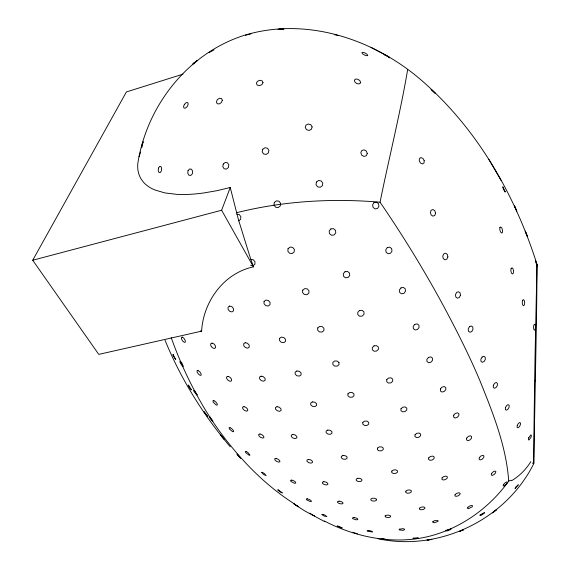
<?xml version="1.0" encoding="UTF-8"?>
<svg xmlns="http://www.w3.org/2000/svg" width="570" height="570" viewBox="0 0 570 570"><rect width="100%" height="100%" fill="white"/><g stroke="black" fill="none" stroke-linecap="round" stroke-linejoin="round"><path stroke-width="0.85" d="M183.048 74.136L126.405 91.934L32.711 260.241L98.76 354.383L201.609 331.156C203.262 301.651 223.796 273.13 253.458 266.853A305.264 99.323 75.2 0 1 249.902 256.543L238.338 219.336L230.244 187.494L216.757 190.722L203.91 192.945A143.697 59.116 -26.8 0 1 176.679 194.349L164.773 192.902L154.648 189.881A128.357 53.081 -27.1 0 1 143.455 182.172L141.189 179.108A132.112 54.627 -27 0 1 137.833 163.241C146.946 105.35 188.271 52.811 244.915 35.126C308.698 16.024 378.366 40.698 426.182 84.481C479.327 132.304 515.551 196.607 536.983 264.309L535.002 358.815A126.932 0.613 -89 0 0 534.81 371.163L534.268 407.557A167.63 0.784 -89 0 0 534.019 426.189L533.748 463.695C505.839 519.705 439.192 551.888 377.967 538.714M533.776 463.645L536.477 319.677A192.724 1.019 -89 0 0 536.698 302.969L536.969 278.588A131.841 0.677 -89 0 0 537.011 272.603L536.983 264.309M324.237 520.973C356.471 537.631 394.746 545.262 430.35 536C461.885 527.706 489.787 507.507 508.711 481.087C506.253 446.061 492.886 412.901 479.904 380.66A422.228 112.639 52.4 0 0 467.699 353.471C442.527 300.853 413.029 250.308 380.048 202.208C388.776 159.115 400.617 111.542 407.614 69.775M139.059 156.643L140.605 152.026M357.483 533.812L352.787 532.323M253.458 266.853L221.63 210.237L230.244 187.494M533.705 461.914L532.601 463.417M238.752 220.839L240.633 219.308L240.861 216.721L239.315 214.605L236.899 214.192M208.941 52.682L213.95 49.889M460.646 530.991C455.373 533.321 467.428 528.112 462.135 530.449M511.005 480.161L508.711 481.087M245.449 35.255L250.978 33.851M32.711 260.241L221.63 210.237M236.507 212.731C283.269 201.003 332.082 198.139 380.048 202.208M384.301 54.969L384.722 54.991M389.111 57.755L389.545 57.784L388.441 56.986M334.476 34.677L338.409 35.54M250.864 259.393L253.329 259.799L254.989 261.822L254.883 264.288L253.059 265.734L250.601 265.328M313.842 515.615L314.612 515.893L314.027 515.365M324.772 521.671L304.843 510.984L294.947 504.664M371.07 47.403L389.096 57M313.279 515.316L311.106 514.019M386.446 55.824L387.778 56.594M294.113 503.716C264.473 484.728 239.642 458.943 219.044 430.557A463.282 334.148 -71 0 1 203.298 406.46C190.409 384.643 179.757 361.53 171.207 337.682M310.002 513.157L310.579 513.677M230.266 446.816C203.262 414.946 180.889 379.057 165.086 340.347M488.839 159.372L501.237 180.726M535.23 380.154L535.536 380.981M536.626 264.416L537.289 266.012L535.522 260.754L535.793 261.851M536 262.514L536.42 263.839M201.709 331.028A165.977 81.845 -27.4 0 1 200.469 330.899M530.834 461.636A163.106 95.048 52.6 0 1 511.454 480.795M279.542 338.395L279.542 340.539L281.281 342.299L283.739 342.656L285.492 341.394L285.499 339.25L283.76 337.476L281.295 337.127L279.542 338.395M338.965 362.584L338.958 364.7L337.169 366.147L334.64 366.082L332.859 364.551L332.859 362.435L334.647 360.981L337.176 361.045L338.965 362.584M376.364 499.206L376.364 500.346L374.761 501.073L372.495 500.966L370.892 500.082L370.892 498.935L372.495 498.201L374.761 498.315L376.364 499.206M347.928 393.834L347.914 395.787L349.659 397.19L352.146 397.226L353.913 395.879L353.934 393.927L352.189 392.516L349.702 392.481L347.928 393.834M386.752 379.677L386.738 381.757L388.462 383.069L390.92 382.855L392.68 381.23L392.702 379.15L390.977 377.832L388.512 378.045L386.752 379.677M385.227 515.8L385.213 516.741L386.774 517.439L388.982 517.489L390.564 516.862L390.585 515.914L389.032 515.216L386.809 515.166L385.227 515.8M264.074 301.445L264.038 303.746L265.748 305.641L268.221 306.026L270.002 304.672L270.052 302.364L268.328 300.461L265.855 300.077L264.074 301.445M362.826 422.377L362.791 424.166L364.494 425.427L366.93 425.434L368.676 424.173L368.719 422.384L367.016 421.116L364.572 421.109L362.826 422.377M493.328 385.313L493.285 387.379L494.454 388.263L496.142 387.45L497.361 385.427L497.403 383.361L496.242 382.47L494.553 383.275L493.328 385.313M440.432 388.897L440.389 390.956L441.942 392.046L444.173 391.526L445.79 389.716L445.833 387.657L444.286 386.567L442.049 387.08L440.432 388.897M499.854 227.63L499.797 229.71L500.546 231.947L501.664 233.03L502.491 232.325L502.548 230.252L501.8 228.021L500.688 226.931L499.854 227.63M401.016 408.733L400.952 410.657L402.605 411.832L405.006 411.583L406.752 410.051L406.823 408.134L405.17 406.944L402.762 407.194L401.016 408.733M405.819 491.19L405.783 492.473L407.358 493.228L409.623 493.022L411.262 491.967L411.312 490.684L409.737 489.929L407.464 490.136L405.819 491.19M317.746 327.935L317.675 330.208L319.428 331.918L321.986 332.075L323.86 330.586L323.938 328.313L322.185 326.596L319.62 326.439L317.746 327.935M377.468 448.113L377.418 449.737L379.064 450.856L381.451 450.813L383.175 449.637L383.24 448.013L381.594 446.887L379.2 446.93L377.468 448.113M424.173 160.548L424.059 162.856L422.584 163.925L420.603 163.134L419.278 160.94L419.392 158.631L420.874 157.562L422.855 158.36L424.173 160.548M419.52 508.184L419.47 509.267L420.988 509.815L423.189 509.516L424.785 508.533L424.842 507.45L423.325 506.894L421.116 507.2L419.52 508.184M302.713 290.201L302.592 292.617L304.337 294.476L306.924 294.69L308.847 293.137L308.969 290.714L307.223 288.855L304.629 288.641L302.713 290.201M399.299 529.209L399.264 529.915L402.926 530.349L404.479 529.829L404.522 529.131L403.026 528.654L399.299 529.209M391.825 471.062L391.74 472.523L393.328 473.485L395.658 473.385L397.368 472.288L397.461 470.827L395.872 469.858L393.535 469.958L391.825 471.062M415.024 434.782L414.917 436.542L416.492 437.575L418.829 437.276L420.553 435.822L420.667 434.062L419.1 433.029L416.755 433.321L415.024 434.782M453.72 415.145L453.599 417.055L455.031 418.002L457.176 417.44L458.779 415.694L458.907 413.791L457.482 412.837L455.33 413.4L453.72 415.145M505.462 407.486L505.319 409.445L506.31 410.215L507.856 409.353L509.053 407.372L509.202 405.42L508.212 404.643L506.666 405.498L505.462 407.486M288.049 248.698L287.857 251.249L289.56 253.251L292.168 253.536L294.156 251.933L294.355 249.375L292.652 247.373L290.037 247.088L288.049 248.698M432.915 521.586L432.851 522.441L434.297 522.74L437.974 521.422L438.045 520.567L434.468 520.688L432.915 521.586M428.733 457.845L428.576 459.449L430.058 460.325L432.317 459.969L434.026 458.579L434.197 456.983L432.716 456.1L430.45 456.456L428.733 457.845M158.517 168.079L158.239 170.587L158.959 172.453L160.255 172.575L161.367 170.879L161.645 168.357L160.918 166.497L159.621 166.383L158.517 168.079M466.702 438.088L466.502 439.855L467.806 440.66L469.844 440.033L471.433 438.351L471.639 436.584L470.336 435.779L468.291 436.399L466.702 438.088M381.9 538.899L386.887 539.526L381.9 538.899M511.105 268.548L510.834 270.679L511.376 272.923L512.409 273.963L513.321 273.194L513.584 271.071L513.05 268.833L512.024 267.786L511.105 268.548M274.327 202.443L273.992 205.079L275.595 207.209L278.196 207.587L280.276 205.984L280.611 203.347L279.008 201.217L276.4 200.847L274.327 202.443M188.071 170.558L187.73 173.13L188.827 175.168L190.729 175.475L192.318 173.864L192.66 171.285L191.556 169.247L189.653 168.948L188.071 170.558M517.268 425.363L517.019 427.215L517.809 427.87L519.163 426.959L520.303 425.013L520.553 423.161L519.769 422.491L518.408 423.403L517.268 425.363M480.104 514.974L480.018 515.572L481.237 515.266L484.4 513.093L484.493 512.494L480.104 514.974M442.113 477.859L441.893 479.299L443.275 480.011L445.441 479.577L447.136 478.259L447.365 476.819L445.982 476.1L443.809 476.534L442.113 477.859M316.435 182.029L316.022 184.659L317.576 186.825L320.197 187.266L322.349 185.727L322.762 183.098L321.209 180.932L318.587 180.49L316.435 182.029M522.555 300.418L522.206 302.549L522.59 304.751L523.474 305.734L524.35 304.929L524.692 302.812L524.315 300.611L523.431 299.62L522.555 300.418M535.551 327.258L535.209 329.353L534.468 330.18L533.762 329.253L533.513 327.109L533.855 325.007L534.596 324.188L535.301 325.121L535.551 327.258M223.248 164.032L222.792 166.632L224.103 168.741L226.425 169.119L228.385 167.552L228.848 164.944L227.53 162.835L225.214 162.457L223.248 164.032M479.341 457.66L479.057 459.285L480.211 459.94L482.127 459.242L483.681 457.603L483.973 455.979L482.826 455.323L480.902 456.014L479.341 457.66M446.082 530.321L445.982 530.862L447.343 530.834L450.863 529.459L450.97 528.917L446.082 530.321M413.186 538.158L413.107 538.55L414.54 538.728L418.166 538.194L418.252 537.802L413.186 538.158M528.746 437.767L528.383 439.534L528.91 440.097L531.033 437.204L531.397 435.437L530.877 434.867L528.746 437.767M142.044 145.101L141.609 147.773L143.163 141.752L142.044 145.101M262.763 149.226L262.186 151.791L263.575 153.943L266.119 154.427L268.32 152.952L268.897 150.387L267.508 148.228L264.964 147.751L262.763 149.226M455.159 494.553L454.86 495.829L456.114 496.356L458.173 495.836L459.848 494.568L460.154 493.299L458.907 492.772L456.834 493.292L455.159 494.553M505.212 191.662L505.098 192.126L503.31 188.976L502.804 186.761L505.212 191.662M491.646 473.442L491.255 474.931L492.216 475.416L493.976 474.632L495.494 473.029L495.886 471.54L494.924 471.048L493.171 471.832L491.646 473.442M312.118 126.903L311.419 129.269L309.118 130.437L306.567 129.711L305.256 127.523L305.962 125.151L308.256 123.989L310.807 124.716L312.118 126.903M435.587 213.201L434.796 215.439L432.929 216.151L431.091 214.918L430.357 212.468L431.155 210.23L433.022 209.525L434.853 210.758L435.587 213.201M184.338 104.424L183.526 106.675L184.082 108.15L185.692 107.987L187.416 106.269L188.228 104.018L187.665 102.543L186.048 102.714L184.338 104.424M467.913 507.307L467.5 508.383L468.569 508.689L472.152 506.837L472.566 505.754L471.504 505.447L469.566 506.089L467.913 507.307M222.343 100.199L221.466 102.465L219.357 103.925L217.256 103.726L216.393 101.994L217.277 99.736L219.379 98.275L221.481 98.468L222.343 100.199M503.652 484.4L503.111 485.74L503.816 486.046L506.823 483.574L507.364 482.227L506.666 481.914L505.127 482.811L503.652 484.4M447.892 256.885L446.894 259.108L444.971 259.82L443.253 258.595L442.74 256.151L443.745 253.921L445.669 253.215L447.379 254.441L447.892 256.885M367.28 153.601L366.268 155.788L363.959 156.429L361.701 155.147L360.817 152.689L361.829 150.494L364.144 149.86L366.396 151.143L367.28 153.601M460.446 295.274L459.334 297.462L457.418 298.181L455.815 297.006L455.473 294.619L456.591 292.424L458.515 291.712L460.111 292.894L460.446 295.274M262.998 82.579L261.972 84.581L259.592 85.635L257.262 85.115L256.35 83.341L257.376 81.346L259.749 80.299L262.079 80.805L262.998 82.579M469.424 326.717L468.234 328.862L468.44 331.156L469.915 332.253L471.789 331.519L472.972 329.382L472.772 327.087L471.305 325.99L469.424 326.717M482.106 357.034L480.888 359.121L480.959 361.309L482.291 362.306L484.087 361.537L485.305 359.456L485.234 357.276L483.909 356.271L482.106 357.034M373.927 202.678L372.588 204.879L373.115 207.466L375.203 208.919L377.625 208.392L378.964 206.197L378.437 203.618L376.35 202.158L373.927 202.678M515.594 487.293L515.095 488.675L518.322 484.764L515.594 487.293M387.258 247.615L385.783 249.76L386.125 252.311L388.092 253.771L390.514 253.287L391.982 251.149L391.64 248.598L389.68 247.138L387.258 247.615M400.988 287.886L399.442 289.952L399.663 292.41L401.515 293.814L403.916 293.351L405.462 291.284L405.249 288.833L403.396 287.423L400.988 287.886M414.803 324.344L413.214 326.332L413.336 328.669L415.088 329.987L417.454 329.524L419.036 327.543L418.922 325.206L417.169 323.881L414.803 324.344M428.519 357.376L426.909 359.278L426.944 361.48L428.604 362.698L430.906 362.214L432.516 360.318L432.48 358.117L430.827 356.898L428.519 357.376M330.913 228.891L329.196 230.907L329.403 233.529L331.405 235.225L334.027 234.997L335.744 232.988L335.545 230.365L333.543 228.67L330.913 228.891M345.049 271.705L343.297 273.621L343.425 276.137L345.356 277.775L347.957 277.583L349.702 275.666L349.581 273.151L347.657 271.512L345.049 271.705M359.528 310.493L357.768 312.317L357.839 314.697L359.698 316.243L362.264 316.058L364.023 314.241L363.952 311.861L362.093 310.308L359.528 310.493M374.07 345.855L372.303 347.572L372.331 349.809L374.127 351.248L376.642 351.049L378.402 349.332L378.38 347.102L376.585 345.655L374.07 345.855M193.8 63.142L192.767 64.132L197.505 60.399L193.8 63.142M493.328 512.181C488.647 516.014 503.061 504.593 493.328 512.181M360.511 82.85L359.136 83.947L356.784 83.59L354.825 81.973L354.419 80.064L355.794 78.974L358.145 79.337L360.097 80.94L360.511 82.85M229.596 306.054L228.05 307.209L228.107 309.403L229.731 311.355L231.976 311.925L233.522 310.778L233.465 308.584L231.84 306.624L229.596 306.054M296.87 370.984L295.153 372.16L295.167 374.141L296.906 375.765L299.35 376.086L301.074 374.918L301.06 372.937L299.321 371.305L296.87 370.984M245.221 342.713L243.675 343.753L243.768 345.776L245.435 347.607L247.701 348.17L249.254 347.144L249.168 345.114L247.494 343.275L245.221 342.713M312.417 401.907L310.721 402.997L310.743 404.821L312.474 406.303L314.889 406.588L316.585 405.512L316.571 403.688L314.839 402.199L312.417 401.907M327.807 430.058L326.14 431.055L326.161 432.716L327.871 434.062L330.251 434.311L331.925 433.321L331.911 431.661L330.201 430.307L327.807 430.058M261.145 376.164L259.571 377.062L259.628 378.907L261.281 380.632L263.561 381.216L265.136 380.325L265.086 378.48L263.433 376.756L261.145 376.164M342.983 455.501L341.33 456.413L341.352 457.909L343.033 459.107L345.377 459.313L347.03 458.408L347.016 456.919L345.334 455.715L342.983 455.501M277.02 406.688L275.467 407.5L275.552 409.189L277.227 410.763L279.5 411.305L281.06 410.5L280.974 408.811L279.307 407.229L277.02 406.688M357.882 478.244L356.257 479.071L356.271 480.389L357.917 481.443L360.219 481.6L361.85 480.788L361.843 479.463L360.197 478.408L357.882 478.244M212.076 343.09L210.708 343.753L210.765 345.605L212.211 347.572L214.192 348.491L215.567 347.835L215.51 345.983L214.064 344.009L212.076 343.09M292.809 434.418L291.284 435.145L291.391 436.67L293.065 438.102L295.331 438.601L296.856 437.874L296.756 436.349L295.082 434.917L292.809 434.418M227.929 376.364L226.582 376.955L226.703 378.665L228.228 380.475L230.259 381.344L231.612 380.753L231.491 379.05L229.966 377.226L227.929 376.364M308.434 459.413L306.938 460.047L307.059 461.408L308.726 462.69L310.964 463.154L312.467 462.519L312.353 461.166L310.686 459.876L308.434 459.413M243.953 406.617L242.62 407.137L242.792 408.69L244.366 410.357L246.418 411.17L247.758 410.657L247.594 409.11L246.019 407.429L243.953 406.617M367.714 55.383L366.731 55.753L364.601 55.105L362.57 53.829L361.843 52.668L362.834 52.305L364.957 52.953L366.973 54.228L367.714 55.383M323.838 481.686L322.363 482.227L322.506 483.403L324.159 484.536L326.368 484.963L327.843 484.436L327.714 483.253L326.054 482.113L323.838 481.686M259.998 433.977L258.687 434.411L258.901 435.801L260.511 437.318L262.57 438.088L263.882 437.653L263.675 436.271L262.065 434.746L259.998 433.977M182.436 337.119L181.431 337.419L181.573 339.086L182.778 341.138L184.338 342.392L185.35 342.1L185.207 340.433L183.996 338.366L182.436 337.119M275.973 458.465L274.697 458.807L274.947 460.019L276.571 461.386L278.623 462.12L279.906 461.786L279.663 460.574L278.032 459.192L275.973 458.465M339.072 501.158L337.583 501.557L337.661 502.533L339.25 503.524L341.43 503.944L342.926 503.552L342.855 502.576L341.259 501.579L339.072 501.158M198.004 370.493L196.999 370.742L197.22 372.274L198.552 374.191L200.198 375.374L201.217 375.131L200.996 373.599L199.664 371.676L198.004 370.493M291.804 480.104L290.565 480.346L290.85 481.379L294.519 483.31L295.766 483.075L295.488 482.042L293.842 480.809L291.804 480.104M428.277 539.868L426.966 540.125L431.96 539.398L428.277 539.868M213.935 400.646L212.931 400.831L213.23 402.221L216.351 405.12L217.362 404.935L217.07 403.553L215.652 401.772L213.935 400.646M354.013 517.61L352.531 517.881L352.588 518.643L356.279 519.847L357.768 519.576L357.718 518.814L356.165 518.002L354.013 517.61M279.357 29.02C272.887 30.402 292.41 28.464 279.357 29.02M230.052 427.685L229.069 427.799L229.425 429.025L232.653 431.725L233.636 431.625L233.287 430.4L231.798 428.761L230.052 427.685M307.444 498.843L306.247 498.971L306.575 499.819L310.222 501.564L311.419 501.443L311.106 500.603L309.453 499.52L307.444 498.843M368.74 530.57L367.265 530.691L367.294 531.197L372.374 532.017L372.36 531.504L370.849 530.905L368.74 530.57M246.247 451.575L245.307 451.59L245.72 452.651L249.012 455.166L249.959 455.159L248.007 452.616L246.247 451.575M435.423 93.487L431.148 89.462L435.423 93.487M322.884 514.425L321.751 514.418L323.788 515.964L326.888 516.627L324.857 515.073L322.884 514.425M180.562 361.515L179.899 361.494L180.234 362.883L182.649 366.289L183.319 366.325L181.837 362.947L180.562 361.515M262.428 472.38L261.537 472.288L263.582 474.518L266.219 475.629L264.174 473.399L262.428 472.38M338.174 526.217L337.134 526.046L342.235 527.955L338.174 526.217M194.341 390.45L193.715 390.336L194.142 391.576L196.693 394.832L197.32 394.953L194.341 390.45M278.516 490.036L277.697 489.822L279.834 491.732L282.371 492.957L278.516 490.036M209.682 416.82L209.09 416.627L210.929 419.442L212.881 420.995L209.682 416.82M173.237 354.761L172.796 354.59L173.209 355.894L175.738 359.627L173.237 354.761M188.613 385.277L188.15 385.064L189.796 388.134L191.413 389.851L188.613 385.277M294.526 504.129L293.807 503.78L298.459 506.723L294.526 504.129M204.502 412.117L204.053 411.832L207.551 416.371L204.502 412.117M220.761 435.195L220.355 434.825L224.003 439.135L220.761 435.195M237.669 454.846L236.921 454.105L240.626 458.23L237.669 454.846M525.462 231.477L525.241 231.071L527.35 236.265L525.462 231.477M515.002 206.981L514.439 205.856L516.755 211.064L515.002 206.981"/></g></svg>
